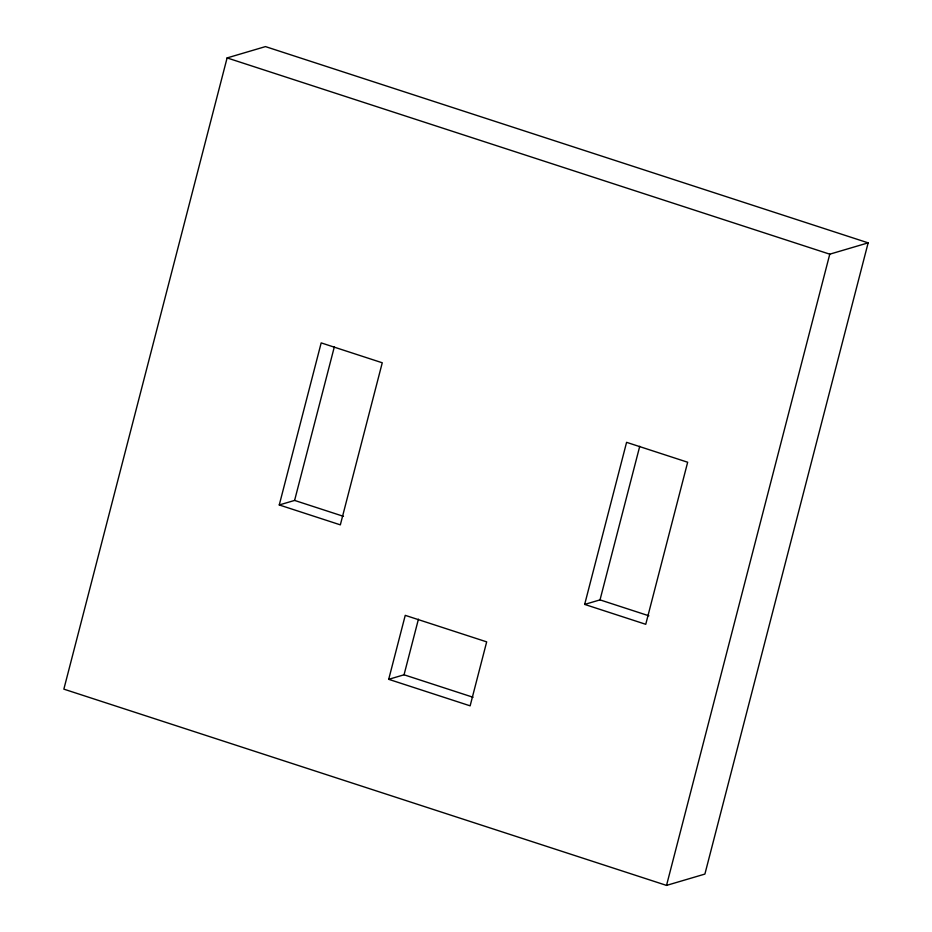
<?xml version="1.0" encoding="UTF-8"?>
<svg xmlns="http://www.w3.org/2000/svg" width="932" height="932" viewBox="0 0 932 932"><rect width="100%" height="100%" fill="white"/><g stroke="black" fill="none" stroke-linecap="round" stroke-linejoin="round"><path stroke-width="1.4" d="M227.105 57.924L63.854 689.144L666.531 885.4L704.895 874.076L868.146 242.856L265.469 46.6L227.105 57.924L829.771 254.18L868.146 242.856M279.262 504.958L321.179 342.894L382.26 362.781L340.343 524.856L279.262 504.958L294.605 500.426L343.477 516.34M294.605 500.426L334.343 346.82M388.702 679.323L405.245 615.353L486.679 641.868L470.136 705.839L388.702 679.323L404.045 674.791L473.06 697.264M404.045 674.791L418.433 619.163M584.667 604.414L626.584 442.339L687.665 462.237L645.748 624.3L584.667 604.414L600.022 599.882L648.882 615.796M600.022 599.882L639.748 446.265M666.531 885.4L829.771 254.18"/></g></svg>
